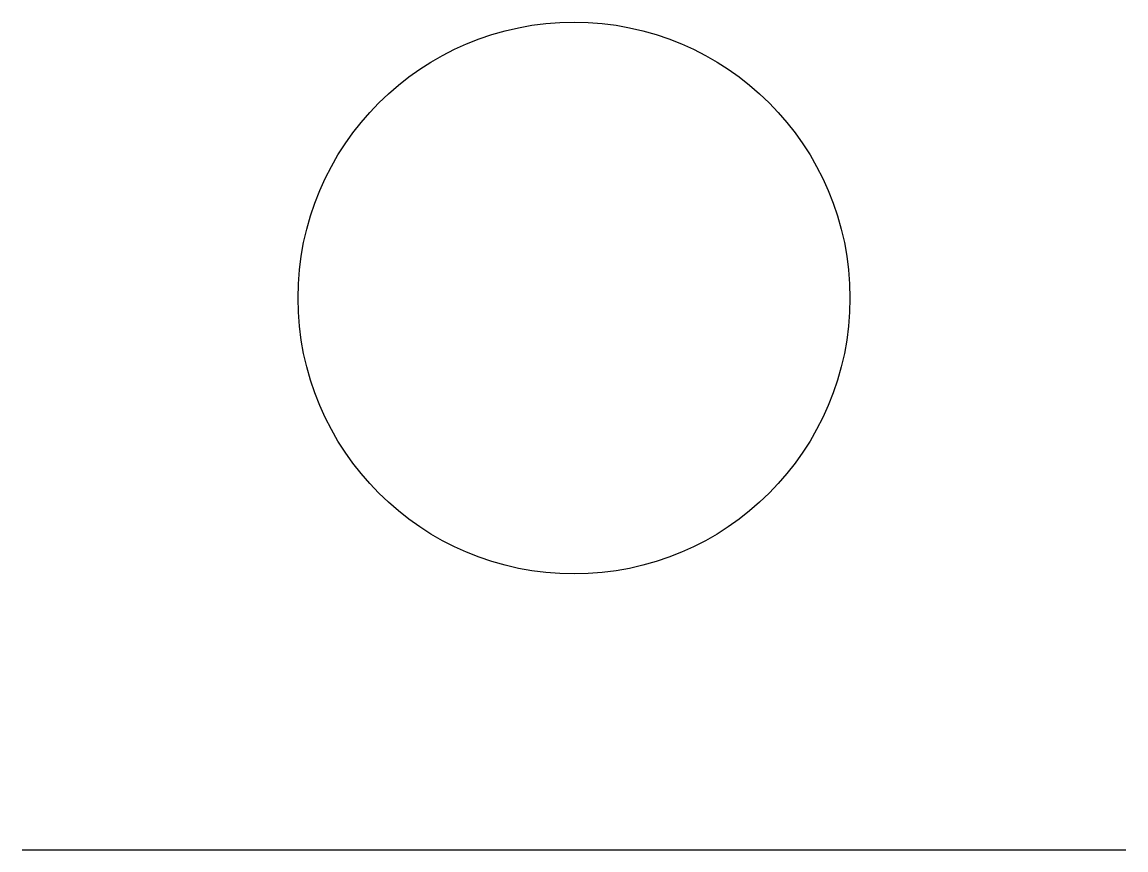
# Model space of a CAD drawing. Extents: x 0 to 10, y 0 to 7.5.
import ezdxf

# ---------------------------------------------------------------- set-up
doc = ezdxf.new("R2010")
doc.units = 0

# ---------------------------------------------------------------- blocks, each defined once
blk = doc.blocks.new('MyBlock')
blk.add_line((0, 0), (10, 0))
blk.add_circle((5, 5), 2.5)

msp = doc.modelspace()

# ---------------------------------------------------------------- block references
msp.add_blockref('MyBlock', (0, 0))

doc.saveas('drawing.dxf')
